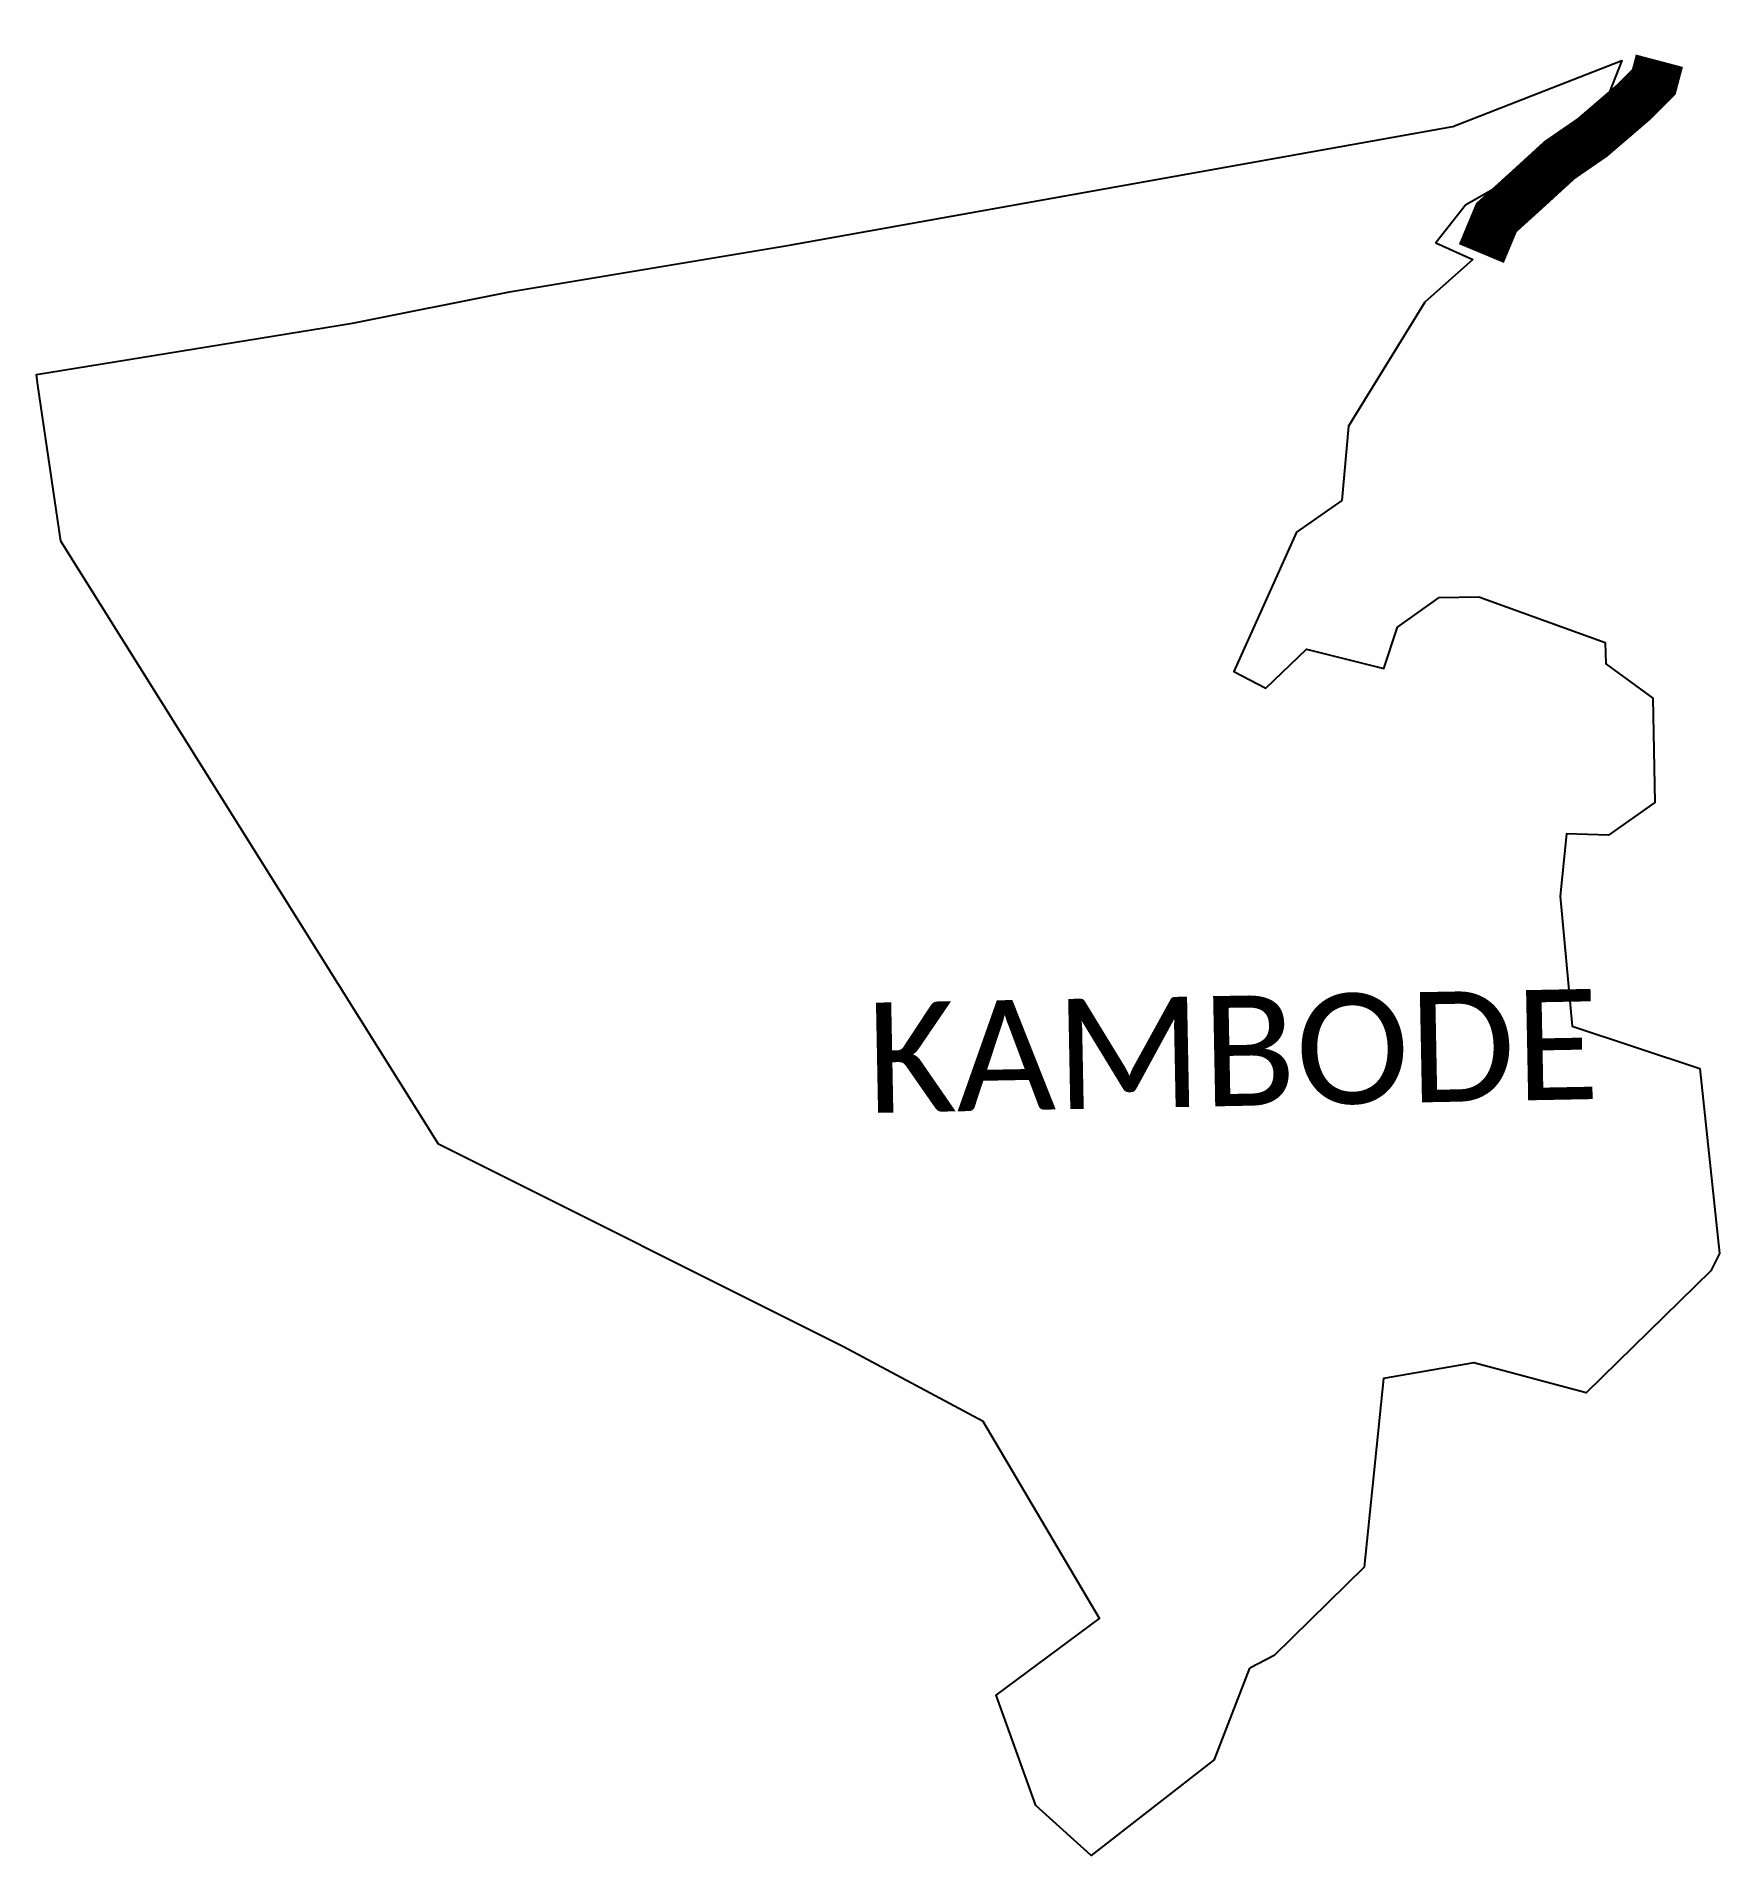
# Model space of a CAD drawing. Header units: metres. Extents: x 255362 to 257088, y 2196299 to 2198165.
import ezdxf

# ---------------------------------------------------------------- set-up
doc = ezdxf.new("R2010")
doc.units = ezdxf.units.M
for name, color, linetype in [('ARTIFICIALLY PROTECTED', 1, 'Continuous'), ('village', 3, 'Continuous'), ('VILLAGE NAME', 250, 'Continuous')]:
    doc.layers.add(name, color=color, linetype=linetype)

msp = doc.modelspace()

# ---------------------------------------------------------------- linework, layer by layer
at = {"color": 3}
msp.add_lwpolyline([(256569.7, 2196398.2), (256606, 2196491.7)], dxfattribs=at)
at = {"layer": 'ARTIFICIALLY PROTECTED', "const_width": 50, "flags": 128}
msp.add_lwpolyline([(257026, 2198140.4), (257020.3, 2198118.8), (256999.2, 2198097.7), (256957.1, 2198061.6), (256923.8, 2198038.7), (256892.1, 2198009.7), (256858.8, 2197979.5), (256843.4, 2197942.6)], dxfattribs=at)
at = {"layer": 'village', "color": 3}
for points in [[(256569.7, 2196398.2, 0), (256443.4, 2196299.5, 0), (256386.5, 2196350.8, 0), (256345.9, 2196463.9, 0), (256451.8, 2196542.5, 0), (256332.5, 2196744.7, 0), (256189.4, 2196821.2, 0), (255774, 2197029.3, 0), (255386.6, 2197647.5, 0), (255363.2, 2197807.5, 0), (255361.6, 2197818.7, 0), (255685.9, 2197871.2, 0), (255846.9, 2197903.3, 0), (256131.7, 2197950.9, 0), (256814.1, 2198073.1, 0), (256987.3, 2198140.5, 0), (256971.3, 2198099.6, 0), (256971.1, 2198058.8, 0), (256912.7, 2198041.2, 0), (256827.2, 2197992.3, 0), (256796.7, 2197953.5, 0), (256834.6, 2197936.4, 0), (256785.5, 2197892.8, 0), (256707, 2197765.5, 0), (256700.3, 2197689.4, 0), (256653.8, 2197656.9, 0), (256589.4, 2197514, 0), (256622.5, 2197496.7, 0), (256664.2, 2197536.7, 0), (256743.3, 2197517.1, 0), (256757.4, 2197559.3, 0), (256800, 2197589.8, 0), (256840.9, 2197590.4, 0), (256970.4, 2197543.8, 0), (256971, 2197521.9, 0), (257019.2, 2197486.6, 0), (257021.2, 2197379.6, 0), (256973.7, 2197346.1, 0), (256930.7, 2197347.6, 0), (256924.2, 2197283.6, 0), (256936.6, 2197150.2, 0), (257067.4, 2197106.8, 0), (257087.7, 2196917.1, 0)], [(257087.7, 2196917.1, 0), (257078.6, 2196899.2, 0), (256950.8, 2196774.1, 0), (256835.8, 2196804.8, 0), (256743, 2196788.7, 0), (256723.2, 2196595.2, 0), (256631.1, 2196504.8, 0), (256606, 2196491.7, 0)]]:
    msp.add_polyline3d(points, dxfattribs=at)

# ---------------------------------------------------------------- texts
at = {"layer": 'VILLAGE NAME', "insert": (256211.9, 2197174.1), "char_height": 113.042, "attachment_point": 1, "rotation": 1.1028}
msp.add_mtext_dynamic_manual_height_columns('{\\fCalibri|b0|i0|c0|p34;KAMBODE}', width=755.63, gutter_width=565.2, heights=[0], dxfattribs=at)

doc.saveas('drawing.dxf')
